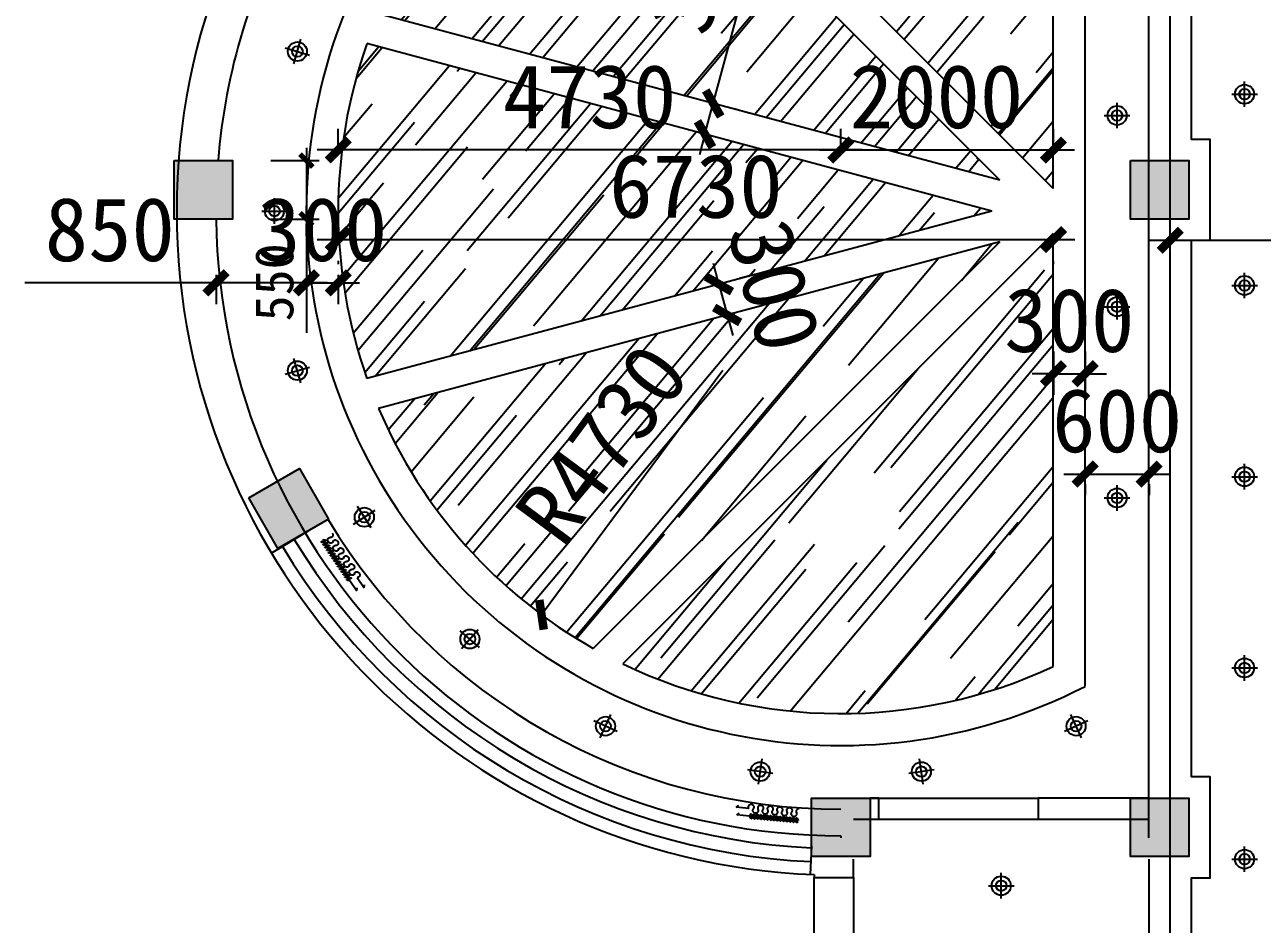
# Model space of a CAD drawing. Header units: millimetres. Extents: x -150677 to 588340, y -254013 to 149700.
# Drawn here: x 466698 to 478344, y 9837 to 18304 of the extents above; entities that cross this region are included whole.
import ezdxf

# ---------------------------------------------------------------- set-up
doc = ezdxf.new("R2010")
doc.units = ezdxf.units.MM
doc.header["$LTSCALE"] = 10
doc.header["$MEASUREMENT"] = 0
doc.linetypes.add('ACAD_ISO03W100', pattern=[30, 12, -18])
doc.linetypes.add('DASH', pattern=[0.35, 0.25, -0.1])
for name, color, linetype in [('1-Ba原始建筑墙体', 2, 'Continuous'), ('2-Ba顶面轮廓', 4, 'Continuous'), ('2-Ca墙面装饰', 8, 'Continuous'), ('4-Aa顶面灯具', 1, 'Continuous'), ('5-Aa原始建筑淡显填充', 251, 'Continuous'), ('6-Ab柱体', 6, 'Continuous'), ('6-Bb窗', 5, 'Continuous'), ('CEI_LIGHT', 30, 'Continuous'), ('CS_【成品家私】', 3, 'Continuous')]:
    doc.layers.add(name, color=color, linetype=linetype)
doc.styles.get("Standard").update_dxf_attribs({"font": ''})
doc.styles.get('Standard').set_extended_font_data('SimSun')
doc.dimstyles.new('DIMN120', dxfattribs={"dimscale": 1.2, "dimtxt": 300, "dimasz": 100, "dimexe": 100, "dimexo": 300, "dimgap": 100, "dimtad": 1, "dimdec": 0, "dimtxsty": 'Standard', "dimblk": 'ARCHTICK', "dimcen": 2.5, "dimdle": 100, "dimclrd": 8, "dimclre": 8, "dimclrt": 96, "dimadec": 0, "dimazin": 0, "dimtfac": 1, "dimtdec": 0, "dimtmove": 0, "dimatfit": 3, "dimldrblk": 'DOT', "dimfxl": 100, "dimarcsym": 0})
doc.dimstyles.new('DIMN200', dxfattribs={"dimscale": 2, "dimtxt": 300, "dimasz": 100, "dimexe": 100, "dimexo": 300, "dimgap": 100, "dimtad": 1, "dimdec": 0, "dimtxsty": 'Standard', "dimblk": 'ARCHTICK', "dimcen": 2.5, "dimdle": 100, "dimclrd": 8, "dimclre": 8, "dimclrt": 96, "dimadec": 0, "dimazin": 0, "dimtfac": 1, "dimtdec": 0, "dimtmove": 0, "dimatfit": 3, "dimldrblk": 'DOT', "dimfxl": 100, "dimarcsym": 0})

# ---------------------------------------------------------------- blocks, each defined once
blk = doc.blocks.new('*U1090')
at = {"linetype": 'DASH', "ltscale": 50}
for points in [[(-181, 0, 0.240088), (-157, 12), (-157, 13, 0.362592), (-159, 38, -0.362592), (-160, 63), (-160, 63, -0.51132), (-111, 63, -0.36675), (-113, 38, 0.36675), (-115, 13, 0.241576), (-91, 0, 0.241576)], [(-91, 0, 0.240088), (-66, 12), (-66, 13, 0.362592), (-68, 38, -0.362592), (-70, 63), (-69, 63, -0.51132), (-21, 63, -0.36675), (-22, 38, 0.36675), (-24, 13, 0.241576), (0, 0, 0.241576)], [(0, 0, 0.240088), (24, 12), (25, 13, 0.362592), (23, 38, -0.362592), (21, 63), (21, 63, -0.51132), (70, 63, -0.36675), (68, 38, 0.36675), (66, 13, 0.241576), (91, 0, 0.241576)], [(91, 0, 0.240088), (115, 12), (115, 13, 0.362592), (114, 38, -0.362592), (112, 63), (112, 63, -0.51132), (161, 63, -0.36675), (159, 38, 0.36675), (157, 13, 0.51132), (206, 12), (206, 13, 0.362592), (204, 38, -0.362592), (202, 63), (203, 63, -0.51132), (252, 63, -0.36675), (250, 38), (249, 37, 0.36675), (247, 12, 0.51132), (296, 12), (296, 12, 0.381374), (293, 38), (412, 38), (389, 19)]]:
    blk.add_lwpolyline(points, format="xyb", dxfattribs=at)
blk = doc.blocks.new('*U1092')
at = {"layer": 'CEI_LIGHT', "color": 252}
for points in [[(0, 120), (0, -120)], [(-120, 0), (120, 0)]]:
    blk.add_lwpolyline(points, dxfattribs=at)
at = {"layer": 'CEI_LIGHT'}
for radius in [90, 50]:
    blk.add_circle((0, 0), radius, dxfattribs=at)
blk = doc.blocks.new('_ArchTick')
at = {"color": 0, "linetype": 'ByBlock', "const_width": 0.4}
blk.add_lwpolyline([(-0.5, -0.5), (0.5, 0.5)], dxfattribs=at)
blk = doc.blocks.new('*D1429')
at = {"layer": '2-Ba顶面轮廓', "color": 8, "lineweight": -2, "transparency": 16777216}
for p, q in [((477478, 16128), (477478, 16475)), ((482078, 16128), (482078, 16475)), ((477278, 16275), (482278, 16275))]:
    blk.add_line(p, q, dxfattribs=at)
at = {"layer": 'Defpoints', "color": 0, "transparency": 16777216}
for p in [(482078, 16275), (477478, 15528), (482078, 15528)]:
    blk.add_point(p, dxfattribs=at)
at = {"layer": '2-Ba顶面轮廓', "color": 8, "lineweight": -2, "transparency": 16777216, "xscale": 200, "yscale": 200, "zscale": 200, "rotation": 180}
blk.add_blockref('_ArchTick', (477478, 16275), dxfattribs=at)
at = {"layer": '2-Ba顶面轮廓', "color": 8, "lineweight": -2, "transparency": 16777216, "xscale": 200, "yscale": 200, "zscale": 200}
blk.add_blockref('_ArchTick', (482078, 16275), dxfattribs=at)
at = {"layer": '2-Ba顶面轮廓', "color": 96, "transparency": 16777216, "insert": (479778, 16775), "char_height": 600, "attachment_point": 5}
blk.add_mtext('4600', dxfattribs=at)
blk = doc.blocks.new('_DOT')
at = {"color": 0, "linetype": 'ByBlock'}
blk.add_line((-0.35, 0), (-1, 0), dxfattribs=at)
at = {"color": 0, "linetype": 'ByBlock', "const_width": 0.35}
blk.add_lwpolyline([(-0.175, 0, 1), (0.175, 0, 1)], format="xyb", close=True, dxfattribs=at)
blk = doc.blocks.new('*D1445')
at = {"layer": '2-Ba顶面轮廓', "color": 8, "lineweight": -2, "transparency": 16777216}
for p, q in [((468498, 15874), (466698, 15874)), ((468498, 15950), (468498, 15674)), ((469548, 15874), (468498, 15874)), ((469348, 15950), (469348, 15674))]:
    blk.add_line(p, q, dxfattribs=at)
at = {"layer": 'Defpoints', "color": 0, "transparency": 16777216}
for p in [(468498, 16550), (469348, 16550), (468498, 15874)]:
    blk.add_point(p, dxfattribs=at)
at = {"layer": '2-Ba顶面轮廓', "color": 8, "lineweight": -2, "transparency": 16777216, "xscale": 200, "yscale": 200, "zscale": 200}
for p, rotation in [((468498, 15874), 179.9999999999997), ((469348, 15874), 359.9999999999997)]:
    blk.add_blockref('_ArchTick', p, dxfattribs=dict(at, rotation=rotation))
at = {"layer": '2-Ba顶面轮廓', "color": 96, "transparency": 16777216, "insert": (467498, 16374), "char_height": 600, "attachment_point": 5}
blk.add_mtext('850', dxfattribs=at)
blk = doc.blocks.new('*D1446')
at = {"layer": '2-Ba顶面轮廓', "color": 8, "lineweight": -2, "transparency": 16777216}
for p, q in [((469348, 15874), (469148, 15874)), ((469348, 15950), (469348, 15674)), ((469348, 15874), (469648, 15874)), ((469648, 15950), (469648, 15674)), ((469648, 15874), (469848, 15874))]:
    blk.add_line(p, q, dxfattribs=at)
at = {"layer": 'Defpoints', "color": 0, "transparency": 16777216}
for p in [(469348, 16550), (469648, 16550), (469648, 15874)]:
    blk.add_point(p, dxfattribs=at)
at = {"layer": '2-Ba顶面轮廓', "color": 8, "lineweight": -2, "transparency": 16777216, "xscale": 200, "yscale": 200, "zscale": 200}
blk.add_blockref('_ArchTick', (469348, 15874), dxfattribs=at)
at = {"layer": '2-Ba顶面轮廓', "color": 8, "lineweight": -2, "transparency": 16777216, "xscale": 200, "yscale": 200, "zscale": 200, "rotation": 180}
blk.add_blockref('_ArchTick', (469648, 15874), dxfattribs=at)
at = {"layer": '2-Ba顶面轮廓', "color": 96, "transparency": 16777216, "insert": (469498, 16374), "char_height": 600, "attachment_point": 5}
blk.add_mtext('300', dxfattribs=at)
blk = doc.blocks.new('*D1447')
at = {"layer": '2-Ba顶面轮廓', "color": 8, "lineweight": -2, "transparency": 16777216}
for p, q in [((469449, 16282), (476579, 16282)), ((469649, 16050), (469649, 16082)), ((476379, 16050), (476379, 16082))]:
    blk.add_line(p, q, dxfattribs=at)
at = {"layer": 'Defpoints', "color": 0, "transparency": 16777216}
for p in [(469649, 16650), (476379, 16650), (476379, 16282)]:
    blk.add_point(p, dxfattribs=at)
at = {"layer": '2-Ba顶面轮廓', "color": 8, "lineweight": -2, "transparency": 16777216, "xscale": 200, "yscale": 200, "zscale": 200, "rotation": 180}
blk.add_blockref('_ArchTick', (469649, 16282), dxfattribs=at)
at = {"layer": '2-Ba顶面轮廓', "color": 8, "lineweight": -2, "transparency": 16777216, "xscale": 200, "yscale": 200, "zscale": 200}
blk.add_blockref('_ArchTick', (476379, 16282), dxfattribs=at)
at = {"layer": '2-Ba顶面轮廓', "color": 96, "transparency": 16777216, "insert": (473014, 16782), "char_height": 600, "attachment_point": 5}
blk.add_mtext('6730', dxfattribs=at)
blk = doc.blocks.new('*D1448')
at = {"layer": '2-Ba顶面轮廓', "color": 8, "lineweight": -2, "transparency": 16777216}
for p, q in [((473231, 15862), (473179, 16055)), ((473231, 15862), (473308, 15572)), ((473566, 15952), (473424, 15914)), ((473643, 15662), (473501, 15624)), ((473308, 15572), (473360, 15379))]:
    blk.add_line(p, q, dxfattribs=at)
at = {"layer": 'Defpoints', "color": 0, "transparency": 16777216}
for p in [(472986, 15797), (473064, 15507), (473308, 15572)]:
    blk.add_point(p, dxfattribs=at)
at = {"layer": '2-Ba顶面轮廓', "color": 8, "lineweight": -2, "transparency": 16777216, "xscale": 200, "yscale": 200, "zscale": 200}
for p, rotation in [((473231, 15862), 285.0000000000028), ((473308, 15572), 105.0000000000028)]:
    blk.add_blockref('_ArchTick', p, dxfattribs=dict(at, rotation=rotation))
at = {"layer": '2-Ba顶面轮廓', "color": 96, "transparency": 16777216, "insert": (473752, 15847), "char_height": 600, "attachment_point": 5, "rotation": 285}
blk.add_mtext('300', dxfattribs=at)
blk = doc.blocks.new('*D1449')
at = {"layer": '2-Ba顶面轮廓', "color": 8, "lineweight": -2, "transparency": 16777216}
for p, q in [((476378, 15227), (476378, 14819)), ((476678, 15227), (476678, 14819)), ((476378, 15019), (476178, 15019)), ((476378, 15019), (476678, 15019)), ((476678, 15019), (476878, 15019))]:
    blk.add_line(p, q, dxfattribs=at)
at = {"layer": 'Defpoints', "color": 0, "transparency": 16777216}
for p in [(476378, 15827), (476678, 15827), (476678, 15019)]:
    blk.add_point(p, dxfattribs=at)
at = {"layer": '2-Ba顶面轮廓', "color": 8, "lineweight": -2, "transparency": 16777216, "xscale": 200, "yscale": 200, "zscale": 200}
blk.add_blockref('_ArchTick', (476378, 15019), dxfattribs=at)
at = {"layer": '2-Ba顶面轮廓', "color": 8, "lineweight": -2, "transparency": 16777216, "xscale": 200, "yscale": 200, "zscale": 200, "rotation": 180}
blk.add_blockref('_ArchTick', (476678, 15019), dxfattribs=at)
at = {"layer": '2-Ba顶面轮廓', "color": 96, "transparency": 16777216, "insert": (476528, 15519), "char_height": 600, "attachment_point": 5}
blk.add_mtext('300', dxfattribs=at)
blk = doc.blocks.new('*D1450')
at = {"layer": '2-Ba顶面轮廓', "color": 8, "lineweight": -2, "transparency": 16777216}
for p, q in [((476478, 14075), (477478, 14075)), ((476678, 13979), (476678, 13875)), ((477278, 13979), (477278, 13875))]:
    blk.add_line(p, q, dxfattribs=at)
at = {"layer": 'Defpoints', "color": 0, "transparency": 16777216}
for p in [(476678, 14579), (477278, 14579), (477278, 14075)]:
    blk.add_point(p, dxfattribs=at)
at = {"layer": '2-Ba顶面轮廓', "color": 8, "lineweight": -2, "transparency": 16777216, "xscale": 200, "yscale": 200, "zscale": 200, "rotation": 180}
blk.add_blockref('_ArchTick', (476678, 14075), dxfattribs=at)
at = {"layer": '2-Ba顶面轮廓', "color": 8, "lineweight": -2, "transparency": 16777216, "xscale": 200, "yscale": 200, "zscale": 200}
blk.add_blockref('_ArchTick', (477278, 14075), dxfattribs=at)
at = {"layer": '2-Ba顶面轮廓', "color": 96, "transparency": 16777216, "insert": (476978, 14575), "char_height": 600, "attachment_point": 5}
blk.add_mtext('600', dxfattribs=at)
blk = doc.blocks.new('*D1451')
at = {"layer": '2-Ba顶面轮廓', "color": 8, "lineweight": -2, "transparency": 16777216}
for p, q in [((473177, 17563), (473691, 19482)), ((473099, 17273), (473177, 17563)), ((473515, 17472), (473370, 17511)), ((473099, 17273), (473047, 17080)), ((473437, 17183), (473292, 17221))]:
    blk.add_line(p, q, dxfattribs=at)
at = {"layer": 'Defpoints', "color": 0, "transparency": 16777216}
for p in [(472935, 17628), (473177, 17563), (472858, 17338)]:
    blk.add_point(p, dxfattribs=at)
at = {"layer": '2-Ba顶面轮廓', "color": 8, "lineweight": -2, "transparency": 16777216, "xscale": 200, "yscale": 200, "zscale": 200}
for p, rotation in [((473177, 17563), 254.9999999999975), ((473099, 17273), 74.9999999999975)]:
    blk.add_blockref('_ArchTick', p, dxfattribs=dict(at, rotation=rotation))
at = {"layer": '2-Ba顶面轮廓', "color": 96, "transparency": 16777216, "insert": (473002, 18845), "char_height": 600, "attachment_point": 5, "rotation": 75}
blk.add_mtext('300', dxfattribs=at)
blk = doc.blocks.new('*D1452')
at = {"layer": '2-Ba顶面轮廓', "color": 8, "lineweight": -2, "transparency": 16777216}
blk.add_line((473266, 15050), (471561, 12750), dxfattribs=at)
at = {"layer": 'Defpoints', "color": 0, "transparency": 16777216}
for p in [(474378, 16550), (471561, 12750)]:
    blk.add_point(p, dxfattribs=at)
at = {"layer": '2-Ba顶面轮廓', "color": 8, "lineweight": -2, "transparency": 16777216, "xscale": 200, "yscale": 200, "zscale": 200, "rotation": 233.4566106859848}
blk.add_blockref('_ArchTick', (471561, 12750), dxfattribs=at)
at = {"layer": '2-Ba顶面轮廓', "color": 96, "transparency": 16777216, "insert": (472131, 14359), "char_height": 600, "attachment_point": 5, "rotation": 53.4566}
blk.add_mtext('R4730', dxfattribs=at)
blk = doc.blocks.new('*D1426')
at = {"layer": '2-Ba顶面轮廓', "color": 8, "lineweight": -2, "transparency": 16777216}
for p, q in [((469648, 17150), (469648, 17325)), ((474378, 17150), (474378, 17325)), ((474578, 17125), (469448, 17125))]:
    blk.add_line(p, q, dxfattribs=at)
at = {"layer": 'Defpoints', "color": 0, "transparency": 16777216}
for p in [(469648, 17125), (469648, 16550), (474378, 16550)]:
    blk.add_point(p, dxfattribs=at)
at = {"layer": '2-Ba顶面轮廓', "color": 8, "lineweight": -2, "transparency": 16777216, "xscale": 200, "yscale": 200, "zscale": 200}
for p, rotation in [((469648, 17125), 179.9999999999998), ((474378, 17125), 359.9999999999998)]:
    blk.add_blockref('_ArchTick', p, dxfattribs=dict(at, rotation=rotation))
at = {"layer": '2-Ba顶面轮廓', "color": 96, "transparency": 16777216, "insert": (472013, 17625), "char_height": 600, "attachment_point": 5}
blk.add_mtext('4730', dxfattribs=at)
blk = doc.blocks.new('*D1427')
at = {"layer": '2-Ba顶面轮廓', "color": 8, "lineweight": -2, "transparency": 16777216}
for p, q in [((474378, 17150), (474378, 17325)), ((476378, 17150), (476378, 17325)), ((474178, 17125), (476578, 17125))]:
    blk.add_line(p, q, dxfattribs=at)
at = {"layer": 'Defpoints', "color": 0, "transparency": 16777216}
for p in [(476378, 17125), (474378, 16550), (476378, 16550)]:
    blk.add_point(p, dxfattribs=at)
at = {"layer": '2-Ba顶面轮廓', "color": 8, "lineweight": -2, "transparency": 16777216, "xscale": 200, "yscale": 200, "zscale": 200, "rotation": 180}
blk.add_blockref('_ArchTick', (474378, 17125), dxfattribs=at)
at = {"layer": '2-Ba顶面轮廓', "color": 8, "lineweight": -2, "transparency": 16777216, "xscale": 200, "yscale": 200, "zscale": 200}
blk.add_blockref('_ArchTick', (476378, 17125), dxfattribs=at)
at = {"layer": '2-Ba顶面轮廓', "color": 96, "transparency": 16777216, "insert": (475278, 17625), "char_height": 600, "attachment_point": 5}
blk.add_mtext('2000', dxfattribs=at)
blk = doc.blocks.new('*D1460')
at = {"layer": '2-Ba顶面轮廓', "color": 8, "lineweight": -2, "transparency": 16777216}
for p, q in [((469348, 17145), (469348, 16475)), ((469013, 17025), (469468, 17025)), ((469013, 16475), (469468, 16475)), ((469348, 16475), (469348, 15403))]:
    blk.add_line(p, q, dxfattribs=at)
at = {"layer": 'Defpoints', "color": 0, "transparency": 16777216}
for p in [(468653, 17025), (468653, 16475), (469348, 16475)]:
    blk.add_point(p, dxfattribs=at)
at = {"layer": '2-Ba顶面轮廓', "color": 8, "lineweight": -2, "transparency": 16777216, "xscale": 120, "yscale": 120, "zscale": 120}
for p, rotation in [((469348, 17025), 90), ((469348, 16475), 270)]:
    blk.add_blockref('_ArchTick', p, dxfattribs=dict(at, rotation=rotation))
at = {"layer": '2-Ba顶面轮廓', "color": 96, "transparency": 16777216, "insert": (469048, 15879), "char_height": 360, "attachment_point": 5, "rotation": 90}
blk.add_mtext('550', dxfattribs=at)

msp = doc.modelspace()

# ---------------------------------------------------------------- hatches: boundary and pattern name
at = {"layer": '4-Aa顶面灯具'}
h = msp.add_hatch(dxfattribs=at)
h.set_pattern_fill('木材', color=256, scale=200, style=0, double=1)
h.set_pattern_definition([(50, (469647.5, 11820.04), (404.407, 1452.725), [9360, -1248, 3120, -624]), (50, (470477.44, 12132), (-1036.855, 55.45), [1872, -205.92, 3744, -468]), (50, (469959.52, 12350.44), (1765.45, 2754.398), [4992, -873.6, 2496, -624])])
h.paths.add_polyline_path([(476377.5, 16762.2), (476377.5, 20836.4, 0.2249117), (472327.2, 20812.5)])
h.paths.add_polyline_path([(472048.5, 20666.9, 0.1645979), (470027.2, 18406.9), (475875.6, 16839.8)])
h.paths.add_polyline_path([(475798, 16550), (469917.7, 18125.7, 0.1714523), (469917.7, 14974.4)])
h.paths.add_polyline_path([(470027.2, 14693.2, 0.1645979), (472048.5, 12433.2), (475875.6, 16260.3)])
h.paths.add_polyline_path([(472327.2, 12287.5, 0.2249117), (476377.5, 12263.7), (476377.5, 16337.9)])
at = {"layer": '5-Aa原始建筑淡显填充'}
for points in [[(468102.5, 17025), (468652.5, 17025), (468652.5, 16475), (468102.5, 16475)], [(477102.5, 17025), (477652.5, 17025), (477652.5, 16475), (477102.5, 16475)], [(468805.7, 13850.7), (469282, 14125.7), (469557, 13649.4), (469080.7, 13374.4)], [(474102.5, 10475), (474102.5, 11025), (474652.5, 11025), (474652.5, 10475)], [(474102.5, 11025), (474652.5, 11025), (474652.5, 10475), (474102.5, 10475)], [(477102.5, 11025), (477652.5, 11025), (477652.5, 10475), (477102.5, 10475)]]:
    msp.add_hatch(color=251, dxfattribs=at).paths.add_polyline_path(points)

# ---------------------------------------------------------------- linework, layer by layer
at = {"layer": '1-Ba原始建筑墙体'}
for p, q in [((477477.5, 10550), (477477.5, 22550)), ((477277.5, 10650), (477277.5, 22450)), ((474735.4, 11025), (474652.5, 11025)), ((474735.4, 10825), (474735.4, 11025)), ((477277.5, 11025), (476235.4, 11025)), ((476235.4, 11025), (476235.4, 10825)), ((474497.5, 10825), (474735.4, 10825)), ((476235.4, 10825), (477277.5, 10825)), ((474377.5, 10670), (474377.5, 10650)), ((477477.5, 7644.6), (477477.5, 10550)), ((474497.5, 10277.5), (474497.5, 10450)), ((477277.5, 10450), (477277.5, 7644.6)), ((474127.5, 10305), (474127.5, 10277.5)), ((474127.5, 10277.5), (474497.5, 10277.5))]:
    msp.add_line(p, q, dxfattribs=at)
for radius, start, end in [(6250, 92.29244, 267.70756), (5880, 150.99196, 175.36647), (5880, 150.99196, 175.36647), (5880, 180.73083, 270), (5880, 180.73083, 270)]:
    msp.add_arc((474377.5, 16550), radius, start, end, dxfattribs=at)
at = {"layer": '2-Ba顶面轮廓'}
for p, q in [((476677.5, 12076.7), (476677.5, 21023.4)), ((476377.5, 16762.2), (472327.2, 20812.5)), ((476377.5, 16762.2), (476377.5, 20836.4)), ((475875.6, 16839.8), (472048.5, 20666.9)), ((475875.6, 16839.8), (470027.2, 18406.9)), ((475798, 16550), (469917.7, 18125.7)), ((475798, 16550), (469917.7, 14974.4)), ((476377.5, 16337.9), (472327.2, 12287.5)), ((476377.5, 12263.7), (476377.5, 16337.9)), ((475875.6, 16260.3), (470027.2, 14693.2)), ((475875.6, 16260.3), (472048.5, 12433.2)), ((474102.5, 11025), (474735.4, 11025)), ((474735.4, 11025), (476235.4, 11025)), ((474735.4, 10825), (476235.4, 10825)), ((474127.5, 8777.5), (474127.5, 10277.5)), ((474497.5, 10277.5), (474497.5, 8777.5))]:
    msp.add_line(p, q, dxfattribs=at)
for radius, start, end in [(5030, 62.78979, 297.21021), (4730, 160.5422, 199.4578), (4730, 203.11438, 240.50221), (5630, 211.03601, 270), (4730, 244.3113, 295.01358)]:
    msp.add_arc((474377.5, 16550), radius, start, end, dxfattribs=at)
at = {"layer": '2-Ca墙面装饰'}
msp.add_lwpolyline([(477677.5, 7644.6), (477677.5, 10275), (477852.5, 10275), (477852.5, 11225), (477677.5, 11225), (477677.5, 16275), (477852.5, 16275), (477852.5, 17225), (477677.5, 17225), (477677.5, 22275), (477852.5, 22275), (477852.5, 23225), (477677.5, 23225), (477677.5, 25629.9)], dxfattribs=at)
at = {"layer": '6-Ab柱体'}
for points in [[(468102.5, 17025), (468652.5, 17025), (468652.5, 16475), (468102.5, 16475)], [(477102.5, 17025), (477652.5, 17025), (477652.5, 16475), (477102.5, 16475)], [(468805.7, 13850.7), (469282, 14125.7), (469557, 13649.4), (469080.7, 13374.4)], [(474102.5, 11025), (474652.5, 11025), (474652.5, 10475), (474102.5, 10475)], [(474102.5, 10475), (474102.5, 11025), (474652.5, 11025), (474652.5, 10475)], [(477102.5, 11025), (477652.5, 11025), (477652.5, 10475), (477102.5, 10475)]]:
    msp.add_lwpolyline(points, close=True, dxfattribs=at)
at = {"layer": '6-Bb窗'}
for p, q in [((469359.5, 13535.3), (469020, 13331.4)), ((474102.5, 10576.4), (474090.1, 10306.6))]:
    msp.add_line(p, q, dxfattribs=at)
for radius in [6130, 6000]:
    msp.add_arc((474377.5, 16550), radius, 210.99637, 267.36423, dxfattribs=at)
at = {"layer": 'CS_【成品家私】', "color": 8, "linetype": 'ACAD_ISO03W100', "ltscale": 0.25, "extrusion": (0, 0, -1)}
for points in [[(-469758.1, 13074.1, 0.0092647), (-469754.3, 13073.7, 0.0262681), (-469743.4, 13073.5, 0.0360666), (-469735.5, 13074.4, 0.0755886), (-469728.7, 13076.8, 0.2606116), (-469727.5, 13078.6, 0.2606116), (-469728.4, 13080.6, 0.0755886), (-469734.9, 13083.9, 0.0360666), (-469742.6, 13085.8, 0.0164166), (-469749.3, 13086.8, -0.0175818), (-469756.5, 13087.8, -0.0360666), (-469764.2, 13089.7, -0.0755886), (-469770.6, 13093, -0.2606116), (-469771.6, 13095, -0.2606116), (-469770.4, 13096.8, -0.0755886), (-469763.5, 13099.2, -0.0360666), (-469755.7, 13100, -0.0262681), (-469744.8, 13099.9, -0.0263803), (-469740.9, 13099.5, 0.0092252), (-469737.1, 13099.2, 0.0262681), (-469726.3, 13099, 0.0360666), (-469718.4, 13099.9, 0.0755886), (-469711.6, 13102.2, 0.2606116), (-469710.3, 13104.1, 0.2606116), (-469711.3, 13106.1, 0.0755886), (-469717.7, 13109.4, 0.0360666), (-469725.4, 13111.3, 0.0175818), (-469732.6, 13112.3, -0.0164166), (-469739.4, 13113.3, -0.0360666), (-469747.1, 13115.2, -0.0755886), (-469753.5, 13118.4, -0.2606116), (-469754.4, 13120.5, -0.2606116), (-469753.2, 13122.3, -0.0755886), (-469746.4, 13124.7, -0.0360666), (-469738.5, 13125.5, -0.0262681), (-469727.6, 13125.3, -0.0263803), (-469723.8, 13125, 0.0092252), (-469720, 13124.7, 0.0262681), (-469709.1, 13124.5, 0.0360666), (-469701.2, 13125.4, 0.0755886), (-469694.4, 13127.7, 0.2606116), (-469693.2, 13129.6, 0.2606116), (-469694.1, 13131.6, 0.0755886), (-469700.6, 13134.8, 0.0360666), (-469708.3, 13136.8, 0.0175818), (-469715.5, 13137.8, -0.0164166), (-469722.2, 13138.7, -0.0360666), (-469729.9, 13140.7, -0.0755886), (-469736.4, 13143.9, -0.2606116), (-469737.3, 13145.9, -0.2606116), (-469736.1, 13147.8, -0.0755886), (-469729.3, 13150.1, -0.0360666), (-469721.4, 13151, -0.0262681), (-469710.5, 13150.8, -0.0263803), (-469706.7, 13150.5, 0.0092252), (-469702.9, 13150.2, 0.0262681), (-469692, 13150, 0.0360666), (-469684.1, 13150.8, 0.0755886), (-469677.3, 13153.2, 0.2606116), (-469676.1, 13155, 0.2606116), (-469677, 13157.1, 0.0755886), (-469683.4, 13160.3, 0.0360666), (-469691.1, 13162.2, 0.0175818), (-469698.3, 13163.3, -0.0164166), (-469705.1, 13164.2, -0.0360666), (-469712.8, 13166.1, -0.0755886), (-469719.2, 13169.4, -0.2606116), (-469720.2, 13171.4, -0.2606116), (-469718.9, 13173.3, -0.0755886), (-469712.1, 13175.6, -0.0360666), (-469704.2, 13176.5, -0.0262681), (-469693.4, 13176.3, -0.0263803), (-469689.5, 13176, 0.0092252), (-469685.7, 13175.6, 0.0262681), (-469674.8, 13175.5, 0.0360666), (-469666.9, 13176.3, 0.0755886), (-469660.1, 13178.7, 0.2606116), (-469658.9, 13180.5, 0.2606116), (-469659.9, 13182.5, 0.0755886), (-469666.3, 13185.8, 0.0360666), (-469674, 13187.7, 0.0164166), (-469680.7, 13188.7, -0.0175818), (-469687.9, 13189.7, -0.0360666), (-469695.6, 13191.6, -0.0755886), (-469702.1, 13194.9, -0.2606116), (-469703, 13196.9, -0.2606116), (-469701.8, 13198.7, -0.0755886), (-469695, 13201.1, -0.0360666), (-469687.1, 13202, -0.0262681), (-469676.2, 13201.8, -0.0263803), (-469672.4, 13201.4, 0.0092252), (-469668.6, 13201.1, 0.0262681), (-469657.7, 13200.9, 0.0360666), (-469649.8, 13201.8, 0.0755886), (-469643, 13204.1, 0.2606116), (-469641.8, 13206, 0.2606116), (-469642.7, 13208, 0.0755886), (-469649.2, 13211.3, 0.0360666), (-469656.8, 13213.2, 0.0175818), (-469664.1, 13214.2, -0.0164166), (-469670.8, 13215.2, -0.0360666), (-469678.5, 13217.1, -0.0755886), (-469684.9, 13220.4, -0.2606116), (-469685.9, 13222.4, -0.2606116), (-469684.7, 13224.2, -0.0755886), (-469677.8, 13226.6, -0.0360666), (-469669.9, 13227.4, -0.0262681), (-469659.1, 13227.3, -0.0263803), (-469655.2, 13226.9, 0.0092252), (-469651.4, 13226.6, 0.0262681), (-469640.5, 13226.4, 0.0360666), (-469632.7, 13227.3, 0.0755886), (-469625.8, 13229.6, 0.2606116), (-469624.6, 13231.5, 0.2606116), (-469625.6, 13233.5, 0.0755886), (-469632, 13236.8, 0.0360666), (-469639.7, 13238.7, 0.0175818), (-469646.9, 13239.7, -0.0164166), (-469653.6, 13240.6, -0.0360666), (-469661.3, 13242.6, -0.0755886), (-469667.8, 13245.8, -0.2606116), (-469668.7, 13247.8, -0.2606116), (-469667.5, 13249.7, -0.0755886), (-469660.7, 13252.1, -0.0360666), (-469652.8, 13252.9, -0.0262681), (-469641.9, 13252.7, -0.0263803), (-469638.1, 13252.4, 0.0092252), (-469634.3, 13252.1, 0.0262681), (-469623.4, 13251.9, 0.0360666), (-469615.5, 13252.7, 0.0755886), (-469608.7, 13255.1, 0.2606116), (-469607.5, 13257, 0.2606116), (-469608.4, 13259, 0.0755886), (-469614.9, 13262.2, 0.0360666), (-469622.6, 13264.2, 0.0164166), (-469629.3, 13265.1, -0.0175818), (-469636.5, 13266.1, -0.0360666), (-469644.2, 13268, -0.0755886), (-469650.6, 13271.3, -0.2606116), (-469651.6, 13273.3, -0.2606116), (-469650.4, 13275.2, -0.0755886), (-469643.5, 13277.5, -0.0360666), (-469635.7, 13278.4, -0.0262681), (-469624.8, 13278.2, -0.0263803), (-469620.9, 13277.9, 0.0092252), (-469617.1, 13277.5, 0.0262681), (-469606.3, 13277.4, 0.0360666), (-469598.4, 13278.2, 0.0755886), (-469591.5, 13280.6, 0.2606116), (-469590.3, 13282.4, 0.2606116), (-469591.3, 13284.4, 0.0755886), (-469597.7, 13287.7, 0.0360666), (-469605.4, 13289.6, 0.0164166), (-469612.1, 13290.6, -0.0175818), (-469619.4, 13291.6, -0.0360666), (-469627, 13293.5, -0.0755886), (-469633.5, 13296.8, -0.2606116), (-469634.4, 13298.8, -0.2606116), (-469633.2, 13300.7, -0.0755886), (-469626.4, 13303, -0.0360666), (-469618.5, 13303.9, -0.0262681), (-469607.6, 13303.7, -0.0263803), (-469603.8, 13303.4, 0.0092252), (-469600, 13303, 0.0262681), (-469589.1, 13302.8, 0.0360666), (-469581.2, 13303.7, 0.0755886), (-469574.4, 13306.1, 0.2606116), (-469573.2, 13307.9, 0.2606116), (-469574.1, 13309.9, 0.0755886), (-469580.6, 13313.2, 0.0360666), (-469588.3, 13315.1, 0.0175818), (-469595.5, 13316.1, -0.0164166), (-469602.2, 13317.1, -0.0360666), (-469609.9, 13319, -0.0755886), (-469616.3, 13322.3, -0.2606116), (-469617.3, 13324.3, -0.2606116), (-469616.1, 13326.1, -0.0755886), (-469609.3, 13328.5, -0.0360666), (-469601.4, 13329.3, -0.0262681), (-469590.5, 13329.2, -0.0263803), (-469586.7, 13328.8, 0.0092252), (-469582.8, 13328.5, 0.0262681), (-469572, 13328.3, 0.0360666), (-469564.1, 13329.2, 0.0755886), (-469557.3, 13331.5, 0.2606116), (-469556, 13333.4, 0.2606116), (-469557, 13335.4, 0.0755886), (-469563.4, 13338.7, 0.0360666), (-469571.1, 13340.6, 0.0164166), (-469577.9, 13341.5, -0.0175818), (-469585.1, 13342.6, -0.0360666), (-469592.8, 13344.5, -0.0755886), (-469599.2, 13347.7, -0.2606116), (-469600.2, 13349.8, -0.2606116), (-469598.9, 13351.6, -0.0755886), (-469592.1, 13354, -0.0360666), (-469584.2, 13354.8, -0.0262681), (-469573.4, 13354.6, -0.0263803), (-469569.5, 13354.3, 0.0092252), (-469565.7, 13354, 0.0262681), (-469554.8, 13353.8, 0.0360666), (-469546.9, 13354.7, 0.0755886), (-469540.1, 13357, 0.2606116), (-469538.9, 13358.9, 0.2606116), (-469539.9, 13360.9, 0.0755886), (-469546.3, 13364.1, 0.0360666), (-469554, 13366.1, 0.0175818), (-469561.2, 13367.1, -0.0164166), (-469567.9, 13368, -0.0360666), (-469575.6, 13370, -0.0755886), (-469582.1, 13373.2, -0.2606116), (-469583, 13375.2, -0.2606116), (-469581.8, 13377.1, -0.0755886), (-469575, 13379.4, -0.0360666), (-469567.1, 13380.3, -0.0262681), (-469556.2, 13380.1, -0.0263803), (-469552.4, 13379.8, 0.0092252), (-469548.6, 13379.5, 0.0262681), (-469537.7, 13379.3, 0.0360666), (-469529.8, 13380.1, 0.0755886), (-469523, 13382.5, 0.2606116), (-469521.8, 13384.3, 0.2606116), (-469522.7, 13386.4, 0.0755886), (-469529.1, 13389.6, 0.0360666), (-469536.8, 13391.5, 0.0164166), (-469543.6, 13392.5, -0.0175818), (-469550.8, 13393.5, -0.0360666), (-469558.5, 13395.4, -0.0755886), (-469564.9, 13398.7, -0.2606116), (-469565.9, 13400.7, -0.2606116), (-469564.6, 13402.6, -0.0755886), (-469557.8, 13404.9, -0.0360666), (-469549.9, 13405.8, -0.0262681), (-469539.1, 13405.6, -0.0263803), (-469535.2, 13405.3, 0.0092252), (-469531.4, 13404.9, 0.0262681), (-469520.5, 13404.8, 0.0360666), (-469512.7, 13405.6, 0.0755886), (-469505.8, 13408, 0.2606116), (-469504.6, 13409.8, 0.2606116), (-469505.6, 13411.8, 0.0755886), (-469512, 13415.1, 0.0360666), (-469519.7, 13417, 0.0164166), (-469526.4, 13418, -0.0175818), (-469533.6, 13419, -0.0360666), (-469541.3, 13420.9, -0.0755886), (-469547.8, 13424.2, -0.2606116), (-469548.7, 13426.2, -0.2606116), (-469547.5, 13428, -0.0755886), (-469540.7, 13430.4, -0.0360666), (-469532.8, 13431.3, -0.0262681), (-469521.9, 13431.1, -0.0263803), (-469518.1, 13430.7, 0.0092252), (-469514.3, 13430.4, 0.0262681), (-469503.4, 13430.2, 0.0360666), (-469495.5, 13431.1, 0.0755886), (-469488.7, 13433.4, 0.2606116), (-469487.5, 13435.3, 0.2606116), (-469488.4, 13437.3, 0.0755886), (-469494.9, 13440.6, 0.0360666), (-469502.6, 13442.5, 0.0164166), (-469509.3, 13443.5, -0.0175818), (-469516.5, 13444.5, -0.0360666), (-469524.2, 13446.4, -0.0755886), (-469530.6, 13449.7, -0.2606116), (-469531.6, 13451.7, -0.2606116), (-469530.4, 13453.5, -0.0755886), (-469523.5, 13455.9, -0.0360666), (-469515.7, 13456.7, -0.0262681), (-469504.8, 13456.6, -0.0262681), (-469501, 13456.2)], [(-473518.4, 10855.4, -0.0092647), (-473520, 10851.8, -0.0262681), (-473525.1, 10842.2, -0.0360666), (-473529.6, 10835.8, -0.0755886), (-473535, 10830.9, -0.2606116), (-473537.2, 10830.8, -0.2606116), (-473538.5, 10832.6, -0.0755886), (-473538.3, 10839.8, -0.0360666), (-473536.2, 10847.4, -0.0164166), (-473533.8, 10853.8, 0.0175818), (-473531.2, 10860.6, 0.0360666), (-473529.2, 10868.3, 0.0755886), (-473528.9, 10875.5, 0.2606116), (-473530.2, 10877.3, 0.2606116), (-473532.4, 10877.1, 0.0755886), (-473537.8, 10872.3, 0.0360666), (-473542.3, 10865.8, 0.0262681), (-473547.4, 10856.2, 0.0263803), (-473549, 10852.7, -0.0092252), (-473550.6, 10849.2, -0.0262681), (-473555.7, 10839.5, -0.0360666), (-473560.2, 10833.1, -0.0755886), (-473565.6, 10828.2, -0.2606116), (-473567.8, 10828.1, -0.2606116), (-473569.1, 10829.9, -0.0755886), (-473568.8, 10837.1, -0.0360666), (-473566.8, 10844.7, -0.0175818), (-473564.2, 10851.5, 0.0164166), (-473561.8, 10857.9, 0.0360666), (-473559.8, 10865.6, 0.0755886), (-473559.5, 10872.8, 0.2606116), (-473560.8, 10874.6, 0.2606116), (-473563, 10874.4, 0.0755886), (-473568.4, 10869.6, 0.0360666), (-473572.9, 10863.1, 0.0262681), (-473578, 10853.5, 0.0263803), (-473579.6, 10850, -0.0092252), (-473581.2, 10846.5, -0.0262681), (-473586.3, 10836.9, -0.0360666), (-473590.8, 10830.4, -0.0755886), (-473596.2, 10825.5, -0.2606116), (-473598.4, 10825.4, -0.2606116), (-473599.7, 10827.2, -0.0755886), (-473599.4, 10834.4, -0.0360666), (-473597.4, 10842.1, -0.0175818), (-473594.8, 10848.9, 0.0164166), (-473592.4, 10855.2, 0.0360666), (-473590.3, 10862.9, 0.0755886), (-473590.1, 10870.1, 0.2606116), (-473591.4, 10871.9, 0.2606116), (-473593.6, 10871.7, 0.0755886), (-473599, 10866.9, 0.0360666), (-473603.5, 10860.4, 0.0262681), (-473608.6, 10850.8, 0.0263803), (-473610.2, 10847.3, -0.0092252), (-473611.7, 10843.8, -0.0262681), (-473616.8, 10834.2, -0.0360666), (-473621.4, 10827.7, -0.0755886), (-473626.8, 10822.9, -0.2606116), (-473629, 10822.7, -0.2606116), (-473630.3, 10824.5, -0.0755886), (-473630, 10831.7, -0.0360666), (-473628, 10839.4, -0.0175818), (-473625.4, 10846.2, 0.0164166), (-473623, 10852.5, 0.0360666), (-473620.9, 10860.2, 0.0755886), (-473620.7, 10867.4, 0.2606116), (-473622, 10869.2, 0.2606116), (-473624.2, 10869, 0.0755886), (-473629.6, 10864.2, 0.0360666), (-473634.1, 10857.7, 0.0262681), (-473639.2, 10848.1, 0.0263803), (-473640.8, 10844.6, -0.0092252), (-473642.3, 10841.1, -0.0262681), (-473647.4, 10831.5, -0.0360666), (-473652, 10825, -0.0755886), (-473657.4, 10820.2, -0.2606116), (-473659.6, 10820, -0.2606116), (-473660.9, 10821.8, -0.0755886), (-473660.6, 10829, -0.0360666), (-473658.6, 10836.7, -0.0164166), (-473656.2, 10843, 0.0175818), (-473653.6, 10849.8, 0.0360666), (-473651.5, 10857.5, 0.0755886), (-473651.3, 10864.7, 0.2606116), (-473652.6, 10866.5, 0.2606116), (-473654.8, 10866.4, 0.0755886), (-473660.1, 10861.5, 0.0360666), (-473664.7, 10855, 0.0262681), (-473669.8, 10845.4, 0.0263803), (-473671.4, 10841.9, -0.0092252), (-473672.9, 10838.4, -0.0262681), (-473678, 10828.8, -0.0360666), (-473682.6, 10822.3, -0.0755886), (-473687.9, 10817.5, -0.2606116), (-473690.2, 10817.3, -0.2606116), (-473691.5, 10819.1, -0.0755886), (-473691.2, 10826.3, -0.0360666), (-473689.2, 10834, -0.0175818), (-473686.6, 10840.8, 0.0164166), (-473684.1, 10847.2, 0.0360666), (-473682.1, 10854.8, 0.0755886), (-473681.9, 10862, 0.2606116), (-473683.2, 10863.8, 0.2606116), (-473685.4, 10863.7, 0.0755886), (-473690.7, 10858.8, 0.0360666), (-473695.3, 10852.3, 0.0262681), (-473700.4, 10842.7, 0.0263803), (-473702, 10839.2, -0.0092252), (-473703.5, 10835.7, -0.0262681), (-473708.6, 10826.1, -0.0360666), (-473713.2, 10819.6, -0.0755886), (-473718.5, 10814.8, -0.2606116), (-473720.8, 10814.6, -0.2606116), (-473722.1, 10816.4, -0.0755886), (-473721.8, 10823.6, -0.0360666), (-473719.8, 10831.3, -0.0175818), (-473717.2, 10838.1, 0.0164166), (-473714.7, 10844.5, 0.0360666), (-473712.7, 10852.1, 0.0755886), (-473712.5, 10859.3, 0.2606116), (-473713.8, 10861.1, 0.2606116), (-473716, 10861, 0.0755886), (-473721.3, 10856.1, 0.0360666), (-473725.9, 10849.7, 0.0262681), (-473731, 10840.1, 0.0263803), (-473732.6, 10836.5, -0.0092252), (-473734.1, 10833, -0.0262681), (-473739.2, 10823.4, -0.0360666), (-473743.8, 10816.9, -0.0755886), (-473749.1, 10812.1, -0.2606116), (-473751.3, 10811.9, -0.2606116), (-473752.6, 10813.7, -0.0755886), (-473752.4, 10821, -0.0360666), (-473750.4, 10828.6, -0.0164166), (-473747.9, 10835, 0.0175818), (-473745.3, 10841.8, 0.0360666), (-473743.3, 10849.4, 0.0755886), (-473743, 10856.7, 0.2606116), (-473744.3, 10858.5, 0.2606116), (-473746.6, 10858.3, 0.0755886), (-473751.9, 10853.5, 0.0360666), (-473756.5, 10847, 0.0262681), (-473761.6, 10837.4, 0.0263803), (-473763.1, 10833.8, -0.0092252), (-473764.7, 10830.3, -0.0262681), (-473769.8, 10820.7, -0.0360666), (-473774.4, 10814.3, -0.0755886), (-473779.7, 10809.4, -0.2606116), (-473781.9, 10809.3, -0.2606116), (-473783.2, 10811.1, -0.0755886), (-473783, 10818.3, -0.0360666), (-473780.9, 10825.9, -0.0164166), (-473778.5, 10832.3, 0.0175818), (-473775.9, 10839.1, 0.0360666), (-473773.9, 10846.8, 0.0755886), (-473773.6, 10854, 0.2606116), (-473774.9, 10855.8, 0.2606116), (-473777.2, 10855.6, 0.0755886), (-473782.5, 10850.8, 0.0360666), (-473787.1, 10844.3, 0.0262681), (-473792.2, 10834.7, 0.0263803), (-473793.7, 10831.2, -0.0092252), (-473795.3, 10827.7, -0.0262681), (-473800.4, 10818.1, -0.0360666), (-473805, 10811.6, -0.0755886), (-473810.3, 10806.7, -0.2606116), (-473812.5, 10806.6, -0.2606116), (-473813.8, 10808.4, -0.0755886), (-473813.6, 10815.6, -0.0360666), (-473811.5, 10823.2, -0.0175818), (-473808.9, 10830, 0.0164166), (-473806.5, 10836.4, 0.0360666), (-473804.5, 10844.1, 0.0755886), (-473804.2, 10851.3, 0.2606116), (-473805.5, 10853.1, 0.2606116), (-473807.7, 10852.9, 0.0755886), (-473813.1, 10848.1, 0.0360666), (-473817.7, 10841.6, 0.0262681), (-473822.8, 10832, 0.0263803), (-473824.3, 10828.5, -0.0092252), (-473825.9, 10825, -0.0262681), (-473831, 10815.4, -0.0360666), (-473835.5, 10808.9, -0.0755886), (-473840.9, 10804, -0.2606116), (-473843.1, 10803.9, -0.2606116), (-473844.4, 10805.7, -0.0755886), (-473844.2, 10812.9, -0.0360666), (-473842.1, 10820.6, -0.0164166), (-473839.7, 10826.9, 0.0175818), (-473837.1, 10833.7, 0.0360666), (-473835.1, 10841.4, 0.0755886), (-473834.8, 10848.6, 0.2606116), (-473836.1, 10850.4, 0.2606116), (-473838.3, 10850.2, 0.0755886), (-473843.7, 10845.4, 0.0360666), (-473848.3, 10838.9, 0.0262681), (-473853.4, 10829.3, 0.0263803), (-473854.9, 10825.8, -0.0092252), (-473856.5, 10822.3, -0.0262681), (-473861.6, 10812.7, -0.0360666), (-473866.1, 10806.2, -0.0755886), (-473871.5, 10801.4, -0.2606116), (-473873.7, 10801.2, -0.2606116), (-473875, 10803, -0.0755886), (-473874.8, 10810.2, -0.0360666), (-473872.7, 10817.9, -0.0175818), (-473870.1, 10824.7, 0.0164166), (-473867.7, 10831, 0.0360666), (-473865.7, 10838.7, 0.0755886), (-473865.4, 10845.9, 0.2606116), (-473866.7, 10847.7, 0.2606116), (-473868.9, 10847.5, 0.0755886), (-473874.3, 10842.7, 0.0360666), (-473878.8, 10836.2, 0.0262681), (-473883.9, 10826.6, 0.0263803), (-473885.5, 10823.1, -0.0092252), (-473887.1, 10819.6, -0.0262681), (-473892.2, 10810, -0.0360666), (-473896.7, 10803.5, -0.0755886), (-473902.1, 10798.7, -0.2606116), (-473904.3, 10798.5, -0.2606116), (-473905.6, 10800.3, -0.0755886), (-473905.3, 10807.5, -0.0360666), (-473903.3, 10815.2, -0.0164166), (-473900.9, 10821.5, 0.0175818), (-473898.3, 10828.3, 0.0360666), (-473896.3, 10836, 0.0755886), (-473896, 10843.2, 0.2606116), (-473897.3, 10845, 0.2606116), (-473899.5, 10844.9, 0.0755886), (-473904.9, 10840, 0.0360666), (-473909.4, 10833.5, 0.0262681), (-473914.5, 10823.9, 0.0263803), (-473916.1, 10820.4, -0.0092252), (-473917.7, 10816.9, -0.0262681), (-473922.8, 10807.3, -0.0360666), (-473927.3, 10800.8, -0.0755886), (-473932.7, 10796, -0.2606116), (-473934.9, 10795.8, -0.2606116), (-473936.2, 10797.6, -0.0755886), (-473935.9, 10804.8, -0.0360666), (-473933.9, 10812.5, -0.0164166), (-473931.5, 10818.9, 0.0175818), (-473928.9, 10825.7, 0.0360666), (-473926.8, 10833.3, 0.0755886), (-473926.6, 10840.5, 0.2606116), (-473927.9, 10842.3, 0.2606116), (-473930.1, 10842.2, 0.0755886), (-473935.5, 10837.3, 0.0360666), (-473940, 10830.8, 0.0262681), (-473945.1, 10821.2, 0.0263803), (-473946.7, 10817.7, -0.0092252), (-473948.2, 10814.2, -0.0262681), (-473953.3, 10804.6, -0.0360666), (-473957.9, 10798.1, -0.0755886), (-473963.3, 10793.3, -0.2606116), (-473965.5, 10793.1, -0.2606116), (-473966.8, 10794.9, -0.0755886), (-473966.5, 10802.1, -0.0360666), (-473964.5, 10809.8, -0.0164166), (-473962.1, 10816.2, 0.0175818), (-473959.5, 10823, 0.0360666), (-473957.4, 10830.6, 0.0755886), (-473957.2, 10837.8, 0.2606116), (-473958.5, 10839.6, 0.2606116), (-473960.7, 10839.5, 0.0755886), (-473966.1, 10834.6, 0.0360666), (-473970.6, 10828.2, 0.0262681), (-473975.7, 10818.6, 0.0262681), (-473977.3, 10815)]]:
    msp.add_lwpolyline(points, format="xyb", dxfattribs=at)
at = {"layer": 'CS_【成品家私】', "color": 8, "linetype": 'DASH', "ltscale": 50}
for points in [[(469758.1, 13074.1), (469824.2, 12975.8), (469827.2, 13004.9)], [(473518.4, 10855.4), (473400.4, 10865.7), (473424.5, 10882.4)]]:
    msp.add_lwpolyline(points, dxfattribs=at)

# ---------------------------------------------------------------- block references
at = {"layer": '4-Aa顶面灯具', "ltscale": 0.25}
for p, rotation in [((469263.4, 18051.7), 73.63636363761698), ((478177.5, 17650), 90), ((476977.5, 17450), 90), ((469047.5, 16550), 90), ((478177.5, 15850), 90), ((476977.5, 15650), 90), ((469263.4, 15048.4), 106.363636362383), ((478177.5, 14050), 90), ((476977.5, 13850), 90), ((469893.6, 13668.4), 122.7272727260817), ((470887.1, 12521.9), 139.0909090900468), ((478177.5, 12250), 90), ((472163.4, 11701.7), 155.4545454547732), ((476591.7, 11701.7), 204.5454545452268), ((473619, 11274.3), 171.8181818181046), ((475136.1, 11274.3), 188.1818181818954), ((478177.5, 10450), 90), ((475887.5, 10200), 90)]:
    msp.add_blockref('*U1092', p, dxfattribs=dict(at, rotation=rotation))
at = {"layer": 'CS_【成品家私】', "ltscale": 50, "xscale": -1, "rotation": 123.9361445562938}
msp.add_blockref('*U1090', (469693, 13366.8), dxfattribs=at)
at = {"layer": 'CS_【成品家私】', "ltscale": 50, "rotation": 174.9798842481663}
msp.add_blockref('*U1090', (473806.2, 10940), dxfattribs=at)

# ---------------------------------------------------------------- dimensions: what is measured, and where the dimension line sits
at = {"layer": '2-Ba顶面轮廓'}
for p1, p2, distance, dimstyle, picture, middle in [((472857.8, 17337.8), (472935.5, 17627.6), -249.6, 'DIMN200', '*D1451', (473002.5, 18845.1)), ((474377.5, 16550), (469647.5, 16550), -575.2, 'DIMN200', '*D1426', (472012.5, 17625.2)), ((468652.5, 17025), (468652.5, 16475), 695, 'DIMN120', '*D1460', (469047.5, 15879)), ((469648.6, 16650.3), (476378.5, 16650.3), -368.1, 'DIMN200', '*D1447', (473013.6, 16782.3)), ((477477.5, 15528.5), (482077.5, 15528.5), 747, 'DIMN200', '*D1429', (479777.5, 16775.5)), ((469347.5, 16550), (468497.5, 16550), 675.8, 'DIMN200', '*D1445', (467497.5, 16374.2))]:
    dim = msp.add_aligned_dim(p1=p1, p2=p2, distance=distance, dimstyle=dimstyle, dxfattribs=at)
    dim.commit()
    dim.dimension.update_dxf_attribs({"geometry": picture, "text_midpoint": middle})
for base, p1, p2, angle, picture, middle in [((476377.5, 17125.2), (474377.5, 16550), (476377.5, 16550), 360, '*D1427', (475277.5, 17125.2)), ((469647.5, 15874.2), (469347.5, 16550), (469647.5, 16550), 0, '*D1446', (469497.5, 15874.2)), ((473308.3, 15572.3), (472986.3, 15796.6), (473063.9, 15506.9), 285, '*D1448', (473269.5, 15717.2)), ((476677.5, 15018.9), (476377.5, 15826.9), (476677.5, 15826.9), 0, '*D1449', (476527.5, 15018.9)), ((477277.5, 14074.8), (476677.5, 14578.8), (477277.5, 14578.8), 0, '*D1450', (476977.5, 14074.8))]:
    dim = msp.add_linear_dim(base=base, p1=p1, p2=p2, angle=angle, dimstyle='DIMN200', dxfattribs=at)
    dim.commit()
    dim.dimension.update_dxf_attribs({"geometry": picture, "text_midpoint": middle, "dimtype": 129})
dim = msp.add_radius_dim(center=(474377.5, 16550), mpoint=(471561.1, 12749.9), dimstyle='DIMN200', dxfattribs=at)
dim.commit()
dim.dimension.update_dxf_attribs({"geometry": '*D1452', "text_midpoint": (472532.7, 14060.8), "dimtype": 132})

doc.saveas('drawing.dxf')
